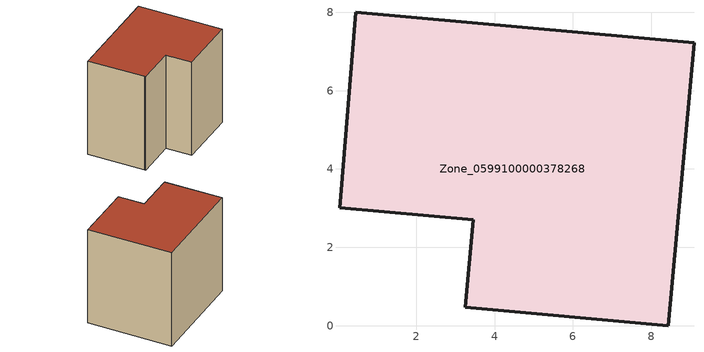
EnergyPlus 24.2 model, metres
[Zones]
Zone_0599100000378268
 floor ground (C_G): 0.05,3.15 0.45,8 9.09,7.22 8.44,0 3.25,0.47 3.46,2.71 0.04,3.02 z0
 wall outside (C_F): 3.25,0.47 8.44,0 9.09,7.22 0.45,8 0.05,3.15 0.04,3.02 3.46,2.71 3.25,0.47 z0:8.56
 roof outside (C_R): 0.45,8 0.05,3.15 0.04,3.02 3.46,2.71 3.25,0.47 8.44,0 9.09,7.22 z8.56
[BUILDING]
Pand.0599100000378268: North Axis=0; Terrain=City; Loads Convergence Tolerance Value=0.04; Temperature Convergence Tolerance Value=0.4; Solar Distribution=FullExterior; Maximum Number of Warmup Days=25; Minimum Number of Warmup Days=1
[Site:Location]
Rotterdam.The.Hague.AP_ZH_NLD Design_Conditions: Latitude=51.96; Longitude=4.45; Time Zone=1; Elevation=-4.5
[SITE:GROUNDTEMPERATURE:BUILDINGSURFACE]
18, 18, 18, 18, 18, 18, 18, 18, 18, 18, 18, 18
[MATERIAL] Thermal Absorptance=0.9; Solar Absorptance=0.7; Visible Absorptance=0.7
Name | Roughness | Thickness | Conductivity | Density | Specific Heat
G.TC.1992-2005 | MediumSmooth | 0.15 | 0.06 | 540 | 1210
F.TC.1992-2005 | Rough | 0.3 | 0.12 | 1920 | 840
R.TC.1992-2005 | MediumRough | 0.2 | 0.08 | 1500 | 1000
[CONSTRUCTION]
C_G: G.TC.1992-2005
C_F: F.TC.1992-2005
C_R: R.TC.1992-2005
[ZONE]
Zone_0599100000378268: Type=1; Multiplier=1; Ceiling Height=Autocalculate; Volume=Autocalculate; Floor Area=autocalculate; Part of Total Floor Area=Yes
[ZONEINFILTRATION:DESIGNFLOWRATE]
Infil_Zone_0599100000378268: Zone or ZoneList or Space or SpaceList=Zone_0599100000378268; Schedule=AlwaysOn; Design Flow Rate Calculation Method=Flow/Area; Flow Rate per Floor Area=0.0015; Constant Term Coefficient=1; Temperature Term Coefficient=0; Velocity Term Coefficient=0; Velocity Squared Term Coefficient=0
[HVACTEMPLATE:ZONE:IDEALLOADSAIRSYSTEM]
Zone_0599100000378268: Maximum Heating Supply Air Temperature=50; Minimum Cooling Supply Air Temperature=13; Maximum Heating Supply Air Humidity Ratio=0.0156; Minimum Cooling Supply Air Humidity Ratio=0.0077; Heating Limit=NoLimit; Cooling Limit=NoLimit; Dehumidification Control Type=ConstantSensibleHeatRatio; Cooling Sensible Heat Ratio=0.7; Dehumidification Setpoint=60; Humidification Control Type=None; Humidification Setpoint=30; Outdoor Air Method=None; Outdoor Air Flow Rate per Person=0.00944; Outdoor Air Flow Rate per Zone Floor Area=0; Outdoor Air Flow Rate per Zone=0; Demand Controlled Ventilation Type=None; Outdoor Air Economizer Type=NoEconomizer; Heat Recovery Type=None; Sensible Heat Recovery Effectiveness=0.7; Latent Heat Recovery Effectiveness=0.65
[ZONECONTROL:THERMOSTAT]
ThermostatControl_Zone_0599100000378268: Zone or ZoneList=Zone_0599100000378268; Control Type Schedule=DualSetpointControlType; Control 1=Thermostat_Zone_0599100000378268; Temperature Difference Between Cutout And Setpoint=0
[THERMOSTATSETPOINT:DUALSETPOINT]
Thermostat_Zone_0599100000378268: Heating Setpoint Temperature Schedule=HeatingSetpoint_Zone_0599100000378268; Cooling Setpoint Temperature Schedule=CoolingSetpoint_Zone_0599100000378268
[SCHEDULE:COMPACT]
HeatingSetpoint_Zone_0599100000378268: Through: 12/31, For: AllDays, Until: 24:00, 21
CoolingSetpoint_Zone_0599100000378268: Through: 12/31, For: AllDays, Until: 24:00, 24
DualSetpointControlType: Through: 12/31, For: AllDays, Until: 24:00, 4
AlwaysOn: Through: 12/31, For: AllDays, Until: 24:00, 1
